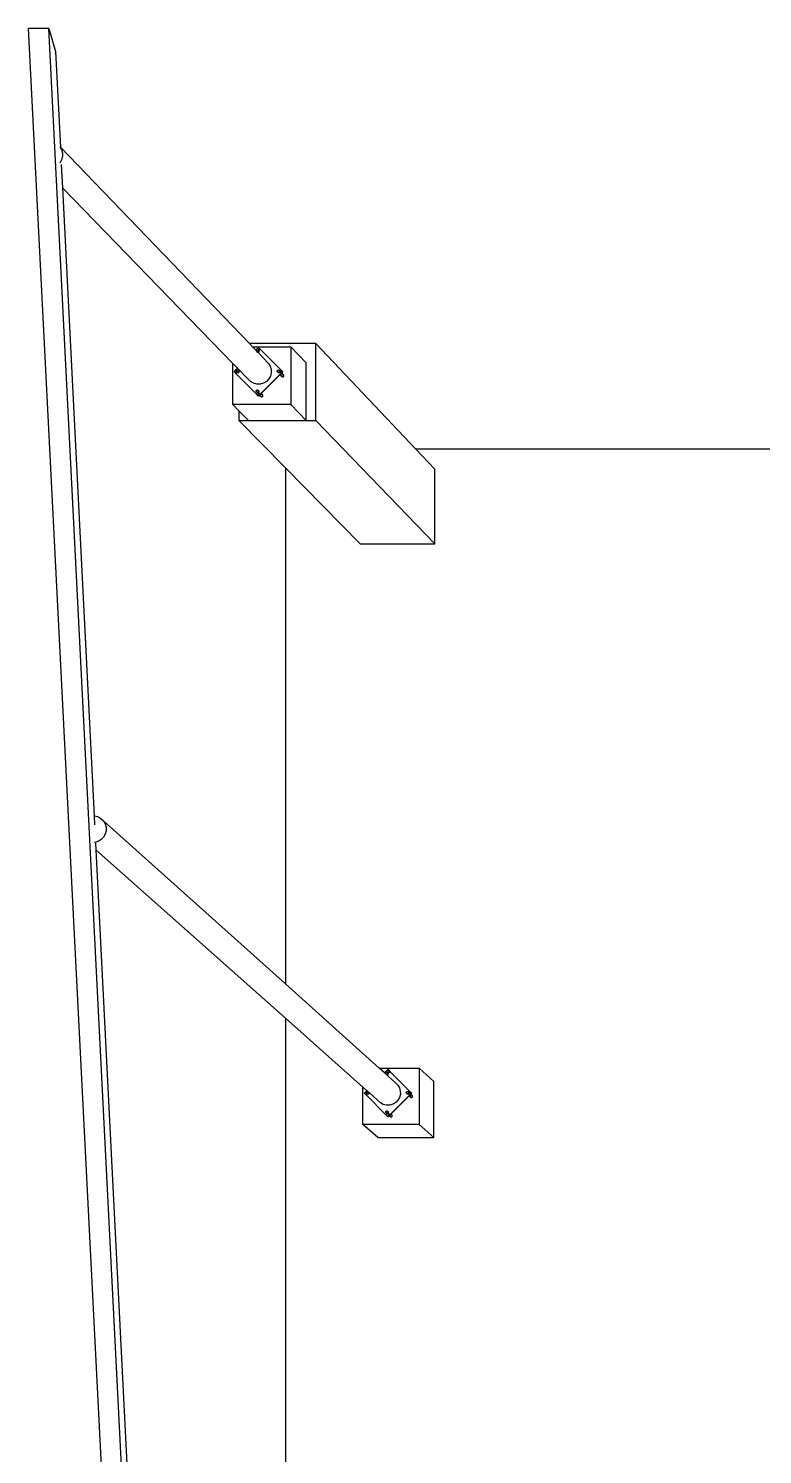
# Model space of a CAD drawing. Extents: x -1616 to 1629, y -1713 to 1708.
# Drawn here: x -1616 to -1355, y 1201 to 1708 of the extents above; entities that cross this region are included whole.
import ezdxf

# ---------------------------------------------------------------- set-up
doc = ezdxf.new("R2010")
doc.units = 0
doc.header["$MEASUREMENT"] = 0
doc.layers.get('0').update_dxf_attribs({"linetype": 'CONTINUOUS'})

msp = doc.modelspace()

# ---------------------------------------------------------------- linework, layer by layer
for p, q in [((-1563.28, 666.84), (-1616.27, 1707.98)), ((-1609.05, 1707.98), (-1616.27, 1707.98)), ((-1556.3, 666.84), (-1609.05, 1707.98)), ((-1609.05, 1707.98), (-1606.65, 1699.78)), ((-1606.65, 1699.78), (-1604.93, 1665.75)), ((-1605.09, 1665.87), (-1604.52, 1664.91)), ((-1604.93, 1665.75), (-1604.93, 1665.7)), ((-1537.65, 1595.92), (-1604.93, 1665.75)), ((-1604.52, 1664.91), (-1604.18, 1663.71)), ((-1604.18, 1663.71), (-1604.17, 1662.45)), ((-1604.48, 1661.24), (-1605.09, 1660.14)), ((-1604.62, 1659.66), (-1604.2, 1651.29)), ((-1604.17, 1662.45), (-1604.48, 1661.24)), ((-1543.58, 1588.89), (-1604.2, 1651.29)), ((-1604.2, 1651.29), (-1592.9, 1428)), ((-1514.09, 1595.92), (-1537.65, 1595.92)), ((-1536.59, 1594.82), (-1537.65, 1595.92)), ((-1536.59, 1594.82), (-1522.99, 1594.82)), ((-1535.45, 1593.64), (-1536.59, 1594.82)), ((-1535.45, 1593.64), (-1535.26, 1593.83)), ((-1535.2, 1593.38), (-1535.45, 1593.64)), ((-1535.26, 1593.83), (-1534.5, 1594.6)), ((-1535.26, 1593.83), (-1535.03, 1593.66)), ((-1535.2, 1593.38), (-1535.13, 1593.47)), ((-1535.2, 1593.38), (-1535.2, 1593.38)), ((-1534.65, 1592.81), (-1535.2, 1593.38)), ((-1535.13, 1593.47), (-1535.05, 1593.53)), ((-1535.05, 1593.53), (-1534.95, 1593.57)), ((-1535.03, 1593.66), (-1534.85, 1593.59)), ((-1534.95, 1593.57), (-1534.85, 1593.59)), ((-1534.85, 1593.59), (-1534.84, 1593.59)), ((-1534.84, 1593.59), (-1534.73, 1593.57)), ((-1534.73, 1593.57), (-1534.65, 1593.54)), ((-1534.65, 1593.54), (-1534.5, 1593.52)), ((-1534.65, 1593.54), (-1534.63, 1593.53)), ((-1534.63, 1592.81), (-1534.65, 1592.81)), ((-1534.57, 1592.73), (-1534.65, 1592.81)), ((-1534.63, 1593.53), (-1534.55, 1593.47)), ((-1534.55, 1592.88), (-1534.63, 1592.81)), ((-1534.56, 1592.73), (-1534.57, 1592.73)), ((-1530.9, 1588.91), (-1534.57, 1592.73)), ((-1534.47, 1592.8), (-1534.56, 1592.73)), ((-1534.56, 1592.72), (-1534.55, 1592.72)), ((-1534.47, 1593.41), (-1534.55, 1593.47)), ((-1534.47, 1593.39), (-1534.55, 1593.47)), ((-1534.55, 1593.47), (-1534.51, 1593.42)), ((-1534.48, 1592.97), (-1534.55, 1592.88)), ((-1534.55, 1592.88), (-1534.47, 1592.8)), ((-1534.55, 1592.88), (-1534.55, 1592.88)), ((-1534.55, 1592.72), (-1534.46, 1592.79)), ((-1534.51, 1593.42), (-1534.47, 1593.39)), ((-1534.51, 1593.42), (-1534.48, 1593.38)), ((-1534.5, 1594.6), (-1533.73, 1593.83)), ((-1534.5, 1594.6), (-1534.5, 1593.52)), ((-1534.5, 1593.52), (-1534.22, 1593.55)), ((-1534.48, 1593.38), (-1534.44, 1593.28)), ((-1534.44, 1593.07), (-1534.48, 1592.97)), ((-1534.4, 1593.32), (-1534.47, 1593.41)), ((-1534.47, 1593.39), (-1534.41, 1593.3)), ((-1534.47, 1592.8), (-1534.4, 1592.89)), ((-1534.39, 1593.31), (-1534.46, 1593.4)), ((-1534.46, 1592.79), (-1534.39, 1592.88)), ((-1534.44, 1593.28), (-1534.43, 1593.17)), ((-1534.43, 1593.17), (-1534.44, 1593.07)), ((-1534.41, 1593.3), (-1534.36, 1593.2)), ((-1534.36, 1593.21), (-1534.4, 1593.32)), ((-1534.4, 1592.89), (-1534.37, 1592.98)), ((-1534.35, 1593.2), (-1534.39, 1593.31)), ((-1534.39, 1592.88), (-1534.35, 1592.98)), ((-1534.37, 1592.98), (-1534.36, 1592.99)), ((-1534.35, 1593.1), (-1534.36, 1593.21)), ((-1534.36, 1593.2), (-1534.35, 1593.09)), ((-1534.36, 1592.99), (-1534.35, 1593.1)), ((-1534.35, 1593.09), (-1534.36, 1592.99)), ((-1534.36, 1592.99), (-1534.36, 1592.99)), ((-1534.34, 1593.09), (-1534.35, 1593.2)), ((-1534.35, 1592.98), (-1534.34, 1593.09)), ((-1534.35, 1592.98), (-1534.35, 1592.98)), ((-1534.22, 1593.55), (-1533.96, 1593.66)), ((-1533.96, 1593.66), (-1533.73, 1593.83)), ((-1533.73, 1593.83), (-1526.6, 1586.7)), ((-1522.99, 1594.82), (-1522.99, 1574.23)), ((-1517.51, 1589.08), (-1522.99, 1594.82)), ((-1514.09, 1568.56), (-1514.09, 1595.92)), ((-1478.49, 1558.4), (-1514.09, 1595.92)), ((-1543.58, 1574.23), (-1543.58, 1588.89)), ((-1541.91, 1587.18), (-1543.58, 1588.89)), ((-1530.9, 1588.91), (-1530.29, 1587.88)), ((-1530.29, 1587.88), (-1529.96, 1586.73)), ((-1517.51, 1568.56), (-1517.51, 1589.08)), ((-1543.15, 1585.94), (-1542.39, 1586.7)), ((-1543.11, 1585.9), (-1543.15, 1585.94)), ((-1543.15, 1585.94), (-1542.14, 1585.94)), ((-1542.39, 1585.18), (-1543.11, 1585.9)), ((-1542.39, 1586.7), (-1541.91, 1587.18)), ((-1542.22, 1586.48), (-1542.39, 1586.7)), ((-1542.39, 1585.18), (-1542.22, 1585.4)), ((-1542.35, 1585.14), (-1542.39, 1585.18)), ((-1535.26, 1578.05), (-1542.35, 1585.14)), ((-1542.15, 1586.33), (-1542.22, 1586.48)), ((-1542.22, 1585.4), (-1542.11, 1585.66)), ((-1542.2, 1586.15), (-1542.19, 1586.26)), ((-1542.19, 1586.04), (-1542.2, 1586.15)), ((-1542.19, 1586.26), (-1542.15, 1586.33)), ((-1542.14, 1585.94), (-1542.19, 1586.04)), ((-1542.15, 1586.33), (-1542.14, 1586.36)), ((-1542.14, 1586.36), (-1542.08, 1586.44)), ((-1542.08, 1585.86), (-1542.14, 1585.94)), ((-1542.11, 1585.66), (-1542.08, 1585.86)), ((-1542.08, 1586.44), (-1541.99, 1586.51)), ((-1542.08, 1585.86), (-1542.08, 1585.86)), ((-1542.06, 1585.84), (-1542.08, 1585.86)), ((-1542.03, 1585.81), (-1542.08, 1585.86)), ((-1542.08, 1585.86), (-1542.08, 1585.85)), ((-1542.08, 1585.85), (-1542.02, 1585.78)), ((-1542.06, 1585.84), (-1542.03, 1585.81)), ((-1542.04, 1585.83), (-1542.06, 1585.84)), ((-1542.01, 1585.79), (-1542.04, 1585.83)), ((-1542, 1585.8), (-1542.04, 1585.83)), ((-1542.03, 1585.81), (-1542, 1585.76)), ((-1542, 1585.78), (-1542.03, 1585.81)), ((-1542.02, 1585.78), (-1542.02, 1585.77)), ((-1542.02, 1585.77), (-1542.01, 1585.77)), ((-1542.01, 1585.79), (-1542, 1585.8)), ((-1542, 1585.78), (-1542.01, 1585.79)), ((-1542.01, 1585.77), (-1541.92, 1585.7)), ((-1541.99, 1585.79), (-1542, 1585.8)), ((-1541.92, 1585.71), (-1542, 1585.78)), ((-1542, 1585.76), (-1541.91, 1585.69)), ((-1541.99, 1586.51), (-1541.89, 1586.55)), ((-1541.89, 1585.75), (-1541.99, 1585.79)), ((-1541.82, 1585.67), (-1541.92, 1585.71)), ((-1541.92, 1585.7), (-1541.82, 1585.66)), ((-1538.09, 1583.24), (-1541.91, 1587.18)), ((-1541.81, 1585.65), (-1541.91, 1585.69)), ((-1541.89, 1586.55), (-1541.79, 1586.56)), ((-1541.79, 1585.73), (-1541.89, 1585.75)), ((-1541.71, 1585.66), (-1541.82, 1585.67)), ((-1541.82, 1585.66), (-1541.81, 1585.65)), ((-1541.81, 1585.65), (-1541.69, 1585.64)), ((-1541.81, 1585.65), (-1541.71, 1585.64)), ((-1541.79, 1586.56), (-1541.68, 1586.55)), ((-1541.68, 1585.75), (-1541.79, 1585.73)), ((-1541.71, 1585.66), (-1541.71, 1585.75)), ((-1541.6, 1585.67), (-1541.71, 1585.66)), ((-1541.71, 1585.65), (-1541.71, 1585.66)), ((-1541.71, 1585.64), (-1541.6, 1585.66)), ((-1541.71, 1585.64), (-1541.71, 1585.65)), ((-1541.69, 1585.64), (-1541.58, 1585.65)), ((-1541.68, 1586.55), (-1541.58, 1586.51)), ((-1541.58, 1585.79), (-1541.68, 1585.75)), ((-1541.5, 1585.71), (-1541.6, 1585.67)), ((-1541.6, 1585.66), (-1541.49, 1585.7)), ((-1541.49, 1586.44), (-1541.58, 1586.51)), ((-1541.49, 1585.86), (-1541.58, 1585.79)), ((-1541.58, 1585.65), (-1541.48, 1585.69)), ((-1541.5, 1585.71), (-1541.42, 1585.78)), ((-1541.42, 1586.36), (-1541.49, 1586.44)), ((-1541.48, 1586.44), (-1541.49, 1586.44)), ((-1541.49, 1586.44), (-1541.46, 1586.39)), ((-1541.43, 1585.94), (-1541.49, 1585.86)), ((-1541.49, 1585.7), (-1541.41, 1585.77)), ((-1541.39, 1586.37), (-1541.48, 1586.44)), ((-1541.48, 1585.69), (-1541.39, 1585.76)), ((-1541.46, 1586.39), (-1541.42, 1586.36)), ((-1541.46, 1586.39), (-1541.43, 1586.36)), ((-1541.43, 1586.36), (-1541.39, 1586.26)), ((-1541.39, 1586.04), (-1541.43, 1585.94)), ((-1541.42, 1586.36), (-1541.35, 1586.28)), ((-1541.35, 1585.87), (-1541.42, 1585.78)), ((-1541.34, 1586.28), (-1541.41, 1586.37)), ((-1541.41, 1585.77), (-1541.34, 1585.85)), ((-1541.39, 1586.26), (-1541.37, 1586.15)), ((-1541.37, 1586.15), (-1541.39, 1586.04)), ((-1541.35, 1586.28), (-1541.31, 1586.18)), ((-1541.35, 1585.87), (-1541.31, 1585.96)), ((-1541.29, 1586.18), (-1541.34, 1586.28)), ((-1541.34, 1585.85), (-1541.3, 1585.96)), ((-1541.31, 1586.18), (-1541.29, 1586.07)), ((-1541.29, 1586.07), (-1541.31, 1585.96)), ((-1541.31, 1585.96), (-1541.31, 1585.96)), ((-1541.3, 1585.96), (-1541.29, 1585.96)), ((-1541.28, 1586.07), (-1541.29, 1586.18)), ((-1541.29, 1585.96), (-1541.28, 1586.07)), ((-1537.24, 1582.41), (-1538.09, 1583.24)), ((-1536.2, 1581.83), (-1537.24, 1582.41)), ((-1526.6, 1585.18), (-1533.73, 1578.05)), ((-1526.79, 1584.91), (-1533.46, 1578.24)), ((-1531.66, 1582.48), (-1532.69, 1581.87)), ((-1530.83, 1583.34), (-1531.66, 1582.48)), ((-1530.24, 1584.38), (-1530.83, 1583.34)), ((-1529.95, 1585.54), (-1530.24, 1584.38)), ((-1529.96, 1586.73), (-1529.95, 1585.54)), ((-1527.79, 1586.13), (-1527.78, 1586.24)), ((-1527.78, 1586.03), (-1527.79, 1586.13)), ((-1527.78, 1586.24), (-1527.74, 1586.34)), ((-1527.74, 1585.93), (-1527.78, 1586.03)), ((-1527.74, 1586.34), (-1527.67, 1586.43)), ((-1527.67, 1585.84), (-1527.74, 1585.93)), ((-1527.67, 1586.43), (-1527.58, 1586.49)), ((-1527.67, 1585.85), (-1527.67, 1585.84)), ((-1527.6, 1585.77), (-1527.67, 1585.84)), ((-1527.63, 1585.81), (-1527.67, 1585.84)), ((-1527.67, 1585.84), (-1527.61, 1585.76)), ((-1527.6, 1585.77), (-1527.63, 1585.81)), ((-1527.59, 1585.78), (-1527.63, 1585.81)), ((-1527.6, 1585.77), (-1527.61, 1585.76)), ((-1527.61, 1585.76), (-1527.61, 1585.76)), ((-1527.61, 1585.76), (-1527.52, 1585.69)), ((-1527.61, 1585.76), (-1527.61, 1585.76)), ((-1527.61, 1585.76), (-1527.61, 1585.76)), ((-1527.61, 1585.76), (-1527.6, 1585.75)), ((-1527.59, 1585.78), (-1527.6, 1585.77)), ((-1527.59, 1585.76), (-1527.6, 1585.77)), ((-1527.59, 1585.76), (-1527.6, 1585.77)), ((-1527.6, 1585.77), (-1527.6, 1585.77)), ((-1527.6, 1585.75), (-1527.51, 1585.68)), ((-1527.58, 1585.78), (-1527.59, 1585.78)), ((-1527.51, 1585.7), (-1527.59, 1585.76)), ((-1527.58, 1586.49), (-1527.48, 1586.53)), ((-1527.48, 1585.73), (-1527.58, 1585.78)), ((-1527.52, 1585.69), (-1527.42, 1585.65)), ((-1527.41, 1585.66), (-1527.51, 1585.7)), ((-1527.51, 1585.68), (-1527.41, 1585.64)), ((-1527.48, 1586.53), (-1527.38, 1586.55)), ((-1527.38, 1585.72), (-1527.48, 1585.73)), ((-1527.42, 1585.65), (-1527.31, 1585.64)), ((-1527.3, 1585.64), (-1527.41, 1585.66)), ((-1527.41, 1585.64), (-1527.3, 1585.63)), ((-1527.38, 1586.55), (-1527.27, 1586.53)), ((-1527.27, 1585.73), (-1527.38, 1585.72)), ((-1527.31, 1585.64), (-1527.3, 1585.64)), ((-1527.3, 1585.64), (-1527.3, 1585.73)), ((-1527.19, 1585.66), (-1527.3, 1585.64)), ((-1527.3, 1585.64), (-1527.2, 1585.65)), ((-1527.3, 1585.64), (-1527.3, 1585.64)), ((-1527.3, 1585.63), (-1527.19, 1585.64)), ((-1527.3, 1585.63), (-1527.3, 1585.64)), ((-1527.27, 1586.53), (-1527.17, 1586.49)), ((-1527.17, 1585.78), (-1527.27, 1585.73)), ((-1527.2, 1585.65), (-1527.19, 1585.66)), ((-1527.1, 1585.69), (-1527.19, 1585.66)), ((-1527.19, 1585.64), (-1527.09, 1585.68)), ((-1527.17, 1586.49), (-1527.08, 1586.43)), ((-1527.08, 1585.84), (-1527.17, 1585.78)), ((-1527.1, 1585.69), (-1527.01, 1585.76)), ((-1527.09, 1585.68), (-1527, 1585.75)), ((-1527.01, 1586.37), (-1527.08, 1586.43)), ((-1527.01, 1586.35), (-1527.08, 1586.43)), ((-1527.08, 1586.43), (-1527.05, 1586.38)), ((-1527.02, 1585.93), (-1527.08, 1585.84)), ((-1527.05, 1586.38), (-1527.01, 1586.35)), ((-1527.05, 1586.38), (-1527.02, 1586.34)), ((-1527.02, 1586.34), (-1526.98, 1586.24)), ((-1526.98, 1586.03), (-1527.02, 1585.93)), ((-1526.94, 1586.28), (-1527.01, 1586.37)), ((-1527.01, 1586.35), (-1526.94, 1586.26)), ((-1526.94, 1585.85), (-1527.01, 1585.76)), ((-1526.93, 1586.27), (-1527, 1586.36)), ((-1527, 1585.75), (-1526.93, 1585.84)), ((-1526.98, 1586.24), (-1526.96, 1586.13)), ((-1526.96, 1586.13), (-1526.98, 1586.03)), ((-1526.9, 1586.18), (-1526.94, 1586.28)), ((-1526.94, 1586.26), (-1526.9, 1586.16)), ((-1526.92, 1585.91), (-1526.94, 1585.85)), ((-1526.89, 1586.17), (-1526.93, 1586.27)), ((-1526.93, 1585.84), (-1526.89, 1585.94)), ((-1526.92, 1585.96), (-1526.92, 1585.94)), ((-1526.92, 1585.94), (-1526.92, 1585.91)), ((-1526.9, 1585.94), (-1526.92, 1585.91)), ((-1526.92, 1585.91), (-1526.88, 1585.66)), ((-1526.9, 1585.94), (-1526.91, 1585.94)), ((-1526.89, 1586.14), (-1526.9, 1586.18)), ((-1526.9, 1586.16), (-1526.9, 1586.12)), ((-1526.89, 1586.14), (-1526.9, 1586.12)), ((-1526.9, 1586.12), (-1526.9, 1586.07)), ((-1526.9, 1586.12), (-1526.89, 1586.05)), ((-1526.9, 1585.95), (-1526.88, 1586.07)), ((-1526.89, 1586.05), (-1526.9, 1585.95)), ((-1526.9, 1585.95), (-1526.9, 1585.95)), ((-1526.9, 1585.95), (-1526.9, 1585.94)), ((-1526.89, 1585.94), (-1526.9, 1585.94)), ((-1526.88, 1586.22), (-1526.89, 1586.14)), ((-1526.87, 1586.05), (-1526.89, 1586.17)), ((-1526.88, 1586.07), (-1526.89, 1586.14)), ((-1526.89, 1585.94), (-1526.87, 1586.05)), ((-1525.84, 1585.94), (-1526.89, 1585.94)), ((-1526.89, 1585.94), (-1526.89, 1585.94)), ((-1526.77, 1586.48), (-1526.88, 1586.22)), ((-1526.88, 1585.66), (-1526.77, 1585.4)), ((-1526.57, 1585.14), (-1526.79, 1584.91)), ((-1526.13, 1584.22), (-1526.79, 1584.91)), ((-1526.6, 1586.7), (-1526.77, 1586.48)), ((-1526.77, 1585.4), (-1526.6, 1585.18)), ((-1526.6, 1586.7), (-1525.84, 1585.94)), ((-1525.84, 1585.94), (-1526.6, 1585.18)), ((-1526.57, 1585.14), (-1526.6, 1585.18)), ((-1526.19, 1585.52), (-1526.57, 1585.14)), ((-1526.24, 1584.63), (-1526.25, 1584.52)), ((-1526.25, 1584.52), (-1526.24, 1584.41)), ((-1526.23, 1584.65), (-1526.24, 1584.63)), ((-1526.24, 1584.41), (-1526.2, 1584.31)), ((-1526.2, 1584.31), (-1526.13, 1584.22)), ((-1525.8, 1585.9), (-1526.19, 1585.52)), ((-1525.52, 1584.83), (-1526.19, 1585.52)), ((-1526.13, 1584.83), (-1526.19, 1584.75)), ((-1526.04, 1584.89), (-1526.13, 1584.83)), ((-1526.13, 1584.22), (-1526.04, 1584.15)), ((-1525.94, 1584.94), (-1526.04, 1584.89)), ((-1526.04, 1584.15), (-1525.94, 1584.11)), ((-1525.92, 1584.94), (-1525.94, 1584.94)), ((-1525.94, 1584.11), (-1525.83, 1584.1)), ((-1525.8, 1585.9), (-1525.84, 1585.94)), ((-1525.83, 1584.1), (-1525.72, 1584.11)), ((-1525.72, 1584.11), (-1525.61, 1584.15)), ((-1525.61, 1584.15), (-1525.52, 1584.22)), ((-1525.52, 1584.83), (-1525.59, 1584.88)), ((-1525.46, 1584.74), (-1525.52, 1584.83)), ((-1525.52, 1584.22), (-1525.46, 1584.31)), ((-1525.41, 1584.63), (-1525.46, 1584.74)), ((-1525.46, 1584.31), (-1525.41, 1584.41)), ((-1525.4, 1584.52), (-1525.41, 1584.63)), ((-1525.41, 1584.41), (-1525.4, 1584.52)), ((-1535.04, 1581.53), (-1536.2, 1581.83)), ((-1535.26, 1579.06), (-1535.25, 1579.17)), ((-1535.25, 1578.95), (-1535.26, 1579.06)), ((-1535.03, 1578.22), (-1535.26, 1578.05)), ((-1535.22, 1578.01), (-1535.26, 1578.05)), ((-1535.25, 1579.17), (-1535.21, 1579.27)), ((-1535.21, 1578.85), (-1535.25, 1578.95)), ((-1534.5, 1577.29), (-1535.22, 1578.01)), ((-1535.21, 1579.27), (-1535.14, 1579.35)), ((-1535.15, 1578.77), (-1535.21, 1578.85)), ((-1535.15, 1578.77), (-1535.14, 1578.77)), ((-1535.14, 1578.77), (-1535.15, 1578.77)), ((-1535.14, 1579.35), (-1535.06, 1579.42)), ((-1535.14, 1578.77), (-1535.08, 1578.68)), ((-1535.07, 1578.69), (-1535.14, 1578.77)), ((-1535.1, 1578.74), (-1535.14, 1578.77)), ((-1535.07, 1578.69), (-1535.1, 1578.74)), ((-1535.06, 1578.7), (-1535.1, 1578.74)), ((-1535.08, 1578.68), (-1534.99, 1578.61)), ((-1534.98, 1578.62), (-1535.07, 1578.69)), ((-1535.06, 1579.42), (-1534.96, 1579.46)), ((-1534.96, 1578.66), (-1535.06, 1578.7)), ((-1533.84, 1581.54), (-1535.04, 1581.53)), ((-1534.77, 1578.33), (-1535.03, 1578.22)), ((-1534.99, 1578.61), (-1534.88, 1578.57)), ((-1534.88, 1578.58), (-1534.98, 1578.62)), ((-1534.96, 1579.46), (-1534.85, 1579.47)), ((-1534.85, 1578.65), (-1534.96, 1578.66)), ((-1534.77, 1578.57), (-1534.88, 1578.58)), ((-1534.88, 1578.57), (-1534.77, 1578.55)), ((-1534.85, 1579.47), (-1534.74, 1579.46)), ((-1534.74, 1578.66), (-1534.85, 1578.65)), ((-1534.67, 1578.58), (-1534.77, 1578.57)), ((-1534.77, 1578.55), (-1534.66, 1578.57)), ((-1534.77, 1578.55), (-1534.77, 1578.57)), ((-1534.5, 1578.37), (-1534.77, 1578.33)), ((-1534.74, 1579.46), (-1534.64, 1579.42)), ((-1534.64, 1578.7), (-1534.74, 1578.66)), ((-1534.57, 1578.62), (-1534.67, 1578.58)), ((-1534.66, 1578.57), (-1534.56, 1578.61)), ((-1534.64, 1579.42), (-1534.56, 1579.35)), ((-1534.56, 1578.77), (-1534.64, 1578.7)), ((-1534.48, 1578.69), (-1534.57, 1578.62)), ((-1534.48, 1579.27), (-1534.56, 1579.35)), ((-1534.56, 1579.35), (-1534.52, 1579.3)), ((-1534.49, 1578.85), (-1534.56, 1578.77)), ((-1534.56, 1578.61), (-1534.47, 1578.68)), ((-1534.52, 1579.3), (-1534.48, 1579.27)), ((-1534.52, 1579.3), (-1534.49, 1579.27)), ((-1534.22, 1578.33), (-1534.5, 1578.37)), ((-1533.73, 1578.05), (-1534.5, 1577.29)), ((-1534.46, 1577.25), (-1534.5, 1577.29)), ((-1534.49, 1579.27), (-1534.45, 1579.17)), ((-1534.45, 1578.95), (-1534.49, 1578.85)), ((-1534.48, 1579.27), (-1534.42, 1579.19)), ((-1534.42, 1578.77), (-1534.48, 1578.69)), ((-1534.4, 1579.19), (-1534.47, 1579.28)), ((-1534.47, 1578.68), (-1534.4, 1578.77)), ((-1534.47, 1578.68), (-1534.47, 1577.29)), ((-1534.07, 1577.64), (-1534.46, 1577.25)), ((-1534.45, 1579.17), (-1534.44, 1579.06)), ((-1534.44, 1579.06), (-1534.45, 1578.95)), ((-1534.42, 1579.19), (-1534.37, 1579.09)), ((-1534.37, 1578.87), (-1534.42, 1578.77)), ((-1534.36, 1579.09), (-1534.4, 1579.19)), ((-1534.4, 1578.77), (-1534.36, 1578.87)), ((-1534.37, 1579.09), (-1534.36, 1578.98)), ((-1534.36, 1578.98), (-1534.37, 1578.87)), ((-1534.35, 1578.98), (-1534.36, 1579.09)), ((-1534.36, 1578.87), (-1534.35, 1578.98)), ((-1533.96, 1578.22), (-1534.22, 1578.33)), ((-1533.69, 1578.01), (-1534.07, 1577.64)), ((-1533.58, 1577.14), (-1534.07, 1577.64)), ((-1533.73, 1578.05), (-1533.96, 1578.22)), ((-1532.69, 1581.87), (-1533.84, 1581.54)), ((-1533.69, 1578.01), (-1533.73, 1578.05)), ((-1533.7, 1577.56), (-1533.71, 1577.45)), ((-1533.71, 1577.45), (-1533.7, 1577.33)), ((-1533.65, 1577.66), (-1533.7, 1577.56)), ((-1533.7, 1577.33), (-1533.65, 1577.23)), ((-1533.46, 1578.24), (-1533.69, 1578.01)), ((-1533.58, 1577.75), (-1533.65, 1577.66)), ((-1533.65, 1577.23), (-1533.58, 1577.14)), ((-1533.5, 1577.82), (-1533.58, 1577.75)), ((-1533.58, 1577.14), (-1533.5, 1577.07)), ((-1533.48, 1577.82), (-1533.5, 1577.82)), ((-1532.98, 1577.75), (-1533.46, 1578.24)), ((-1533.17, 1577.86), (-1533.27, 1577.87)), ((-1533.07, 1577.82), (-1533.17, 1577.86)), ((-1532.98, 1577.75), (-1533.07, 1577.82)), ((-1533.07, 1577.07), (-1532.98, 1577.14)), ((-1532.91, 1577.66), (-1532.98, 1577.75)), ((-1532.98, 1577.14), (-1532.91, 1577.23)), ((-1532.87, 1577.56), (-1532.91, 1577.66)), ((-1532.91, 1577.23), (-1532.87, 1577.33)), ((-1532.85, 1577.45), (-1532.87, 1577.56)), ((-1532.87, 1577.33), (-1532.85, 1577.45)), ((-1522.99, 1574.23), (-1543.58, 1574.23)), ((-1541.44, 1572.05), (-1543.58, 1574.23)), ((-1541.44, 1572.05), (-1541.44, 1568.56)), ((-1538.02, 1568.56), (-1541.44, 1572.05)), ((-1533.5, 1577.07), (-1533.39, 1577.03)), ((-1533.39, 1577.03), (-1533.28, 1577.02)), ((-1533.28, 1577.02), (-1533.17, 1577.03)), ((-1533.17, 1577.03), (-1533.07, 1577.07)), ((-1517.51, 1568.56), (-1522.99, 1574.23)), ((-1541.44, 1568.56), (-1538.02, 1568.56)), ((-1524.9, 1551.73), (-1541.44, 1568.56)), ((-1538.02, 1568.56), (-1517.51, 1568.56)), ((-1517.51, 1568.56), (-1514.09, 1568.56)), ((-1471.72, 1524.68), (-1514.09, 1568.56)), ((-1329.54, 1558.4), (-1478.49, 1558.4)), ((-1471.72, 1551.27), (-1478.49, 1558.4)), ((-1524.9, 1551.73), (-1524.9, 1368.2)), ((-1498.31, 1524.68), (-1524.9, 1551.73)), ((-1471.72, 1524.68), (-1471.72, 1551.27)), ((-1498.31, 1524.68), (-1471.72, 1524.68)), ((-1592.9, 1428), (-1592.82, 1428)), ((-1592.9, 1428), (-1592.74, 1424.81)), ((-1592.82, 1428), (-1591.62, 1427.7)), ((-1591.62, 1427.7), (-1590.53, 1427.09)), ((-1590.53, 1427.09), (-1589.64, 1426.22)), ((-1524.9, 1368.2), (-1590.53, 1427.09)), ((-1589.64, 1426.22), (-1589.01, 1425.15)), ((-1589.01, 1425.15), (-1588.67, 1423.95)), ((-1589.57, 1420.42), (-1590.44, 1419.53)), ((-1588.96, 1421.5), (-1589.57, 1420.42)), ((-1588.65, 1422.71), (-1588.96, 1421.5)), ((-1588.67, 1423.95), (-1588.65, 1422.71)), ((-1592.71, 1418.55), (-1592.74, 1418.55)), ((-1591.51, 1418.89), (-1592.71, 1418.55)), ((-1592.41, 1418.26), (-1592.29, 1415.95)), ((-1524.9, 1356.02), (-1592.29, 1415.95)), ((-1592.29, 1415.95), (-1580.89, 1190.46)), ((-1590.44, 1419.53), (-1591.51, 1418.89)), ((-1491.5, 1338.24), (-1524.9, 1368.2)), ((-1524.9, 1356.02), (-1524.9, 1161.64)), ((-1497.28, 1331.45), (-1524.9, 1356.02)), ((-1491.5, 1338.24), (-1477.26, 1338.24)), ((-1489.63, 1336.55), (-1491.5, 1338.24)), ((-1489.63, 1336.55), (-1489.15, 1337.04)), ((-1485.74, 1333.06), (-1489.63, 1336.55)), ((-1489.15, 1337.04), (-1488.41, 1337.78)), ((-1489.15, 1337.04), (-1488.93, 1336.87)), ((-1489.14, 1336.38), (-1489.13, 1336.49)), ((-1489.13, 1336.28), (-1489.14, 1336.38)), ((-1489.13, 1336.49), (-1489.09, 1336.58)), ((-1489.09, 1336.18), (-1489.13, 1336.28)), ((-1489.09, 1336.58), (-1489.02, 1336.67)), ((-1489.02, 1336.1), (-1489.09, 1336.18)), ((-1489.02, 1336.67), (-1488.94, 1336.73)), ((-1489.02, 1336.09), (-1489.02, 1336.1)), ((-1489.02, 1336.09), (-1489.02, 1336.09)), ((-1489.02, 1336.09), (-1488.97, 1336.03)), ((-1488.96, 1336.04), (-1489.02, 1336.09)), ((-1488.97, 1336.06), (-1489.02, 1336.09)), ((-1489.01, 1336.09), (-1488.97, 1336.03)), ((-1488.96, 1336.04), (-1488.97, 1336.06)), ((-1488.96, 1336.05), (-1488.97, 1336.06)), ((-1488.97, 1336.03), (-1488.96, 1336.04)), ((-1488.97, 1336.03), (-1488.97, 1336.03)), ((-1488.97, 1336.03), (-1488.96, 1336.02)), ((-1488.96, 1336.04), (-1488.96, 1336.05)), ((-1488.94, 1336.03), (-1488.96, 1336.05)), ((-1488.95, 1336.03), (-1488.96, 1336.04)), ((-1488.96, 1336.04), (-1488.96, 1336.04)), ((-1488.95, 1336.03), (-1488.96, 1336.04)), ((-1488.96, 1336.02), (-1488.87, 1335.96)), ((-1488.87, 1335.97), (-1488.95, 1336.03)), ((-1488.94, 1336.73), (-1488.84, 1336.77)), ((-1488.84, 1335.99), (-1488.94, 1336.03)), ((-1488.93, 1336.87), (-1488.72, 1336.78)), ((-1488.77, 1335.93), (-1488.87, 1335.97)), ((-1488.87, 1335.96), (-1488.77, 1335.91)), ((-1488.84, 1336.77), (-1488.74, 1336.78)), ((-1488.74, 1335.98), (-1488.84, 1335.99)), ((-1488.67, 1335.91), (-1488.77, 1335.93)), ((-1488.77, 1335.91), (-1488.67, 1335.9)), ((-1488.74, 1336.78), (-1488.72, 1336.78)), ((-1488.63, 1335.99), (-1488.74, 1335.98)), ((-1488.72, 1336.78), (-1488.63, 1336.77)), ((-1488.67, 1335.91), (-1488.67, 1335.99)), ((-1488.56, 1335.93), (-1488.67, 1335.91)), ((-1488.67, 1335.9), (-1488.56, 1335.91)), ((-1488.67, 1335.91), (-1488.67, 1335.91)), ((-1488.67, 1335.9), (-1488.67, 1335.91)), ((-1488.63, 1336.77), (-1488.59, 1336.75)), ((-1488.54, 1336.03), (-1488.63, 1335.99)), ((-1488.59, 1336.75), (-1488.41, 1336.73)), ((-1488.59, 1336.75), (-1488.54, 1336.73)), ((-1488.47, 1335.97), (-1488.56, 1335.93)), ((-1488.56, 1335.91), (-1488.46, 1335.96)), ((-1488.54, 1336.73), (-1488.5, 1336.7)), ((-1488.45, 1336.1), (-1488.54, 1336.03)), ((-1488.47, 1336.69), (-1488.5, 1336.7)), ((-1488.5, 1336.7), (-1488.45, 1336.67)), ((-1488.38, 1336.62), (-1488.47, 1336.69)), ((-1488.38, 1336.03), (-1488.47, 1335.97)), ((-1488.46, 1335.96), (-1488.37, 1336.02)), ((-1488.38, 1336.6), (-1488.45, 1336.67)), ((-1488.45, 1336.67), (-1488.44, 1336.64)), ((-1488.39, 1336.18), (-1488.45, 1336.1)), ((-1488.45, 1336.1), (-1488.38, 1336.03)), ((-1488.45, 1336.1), (-1488.45, 1336.1)), ((-1488.44, 1336.64), (-1488.38, 1336.6)), ((-1488.44, 1336.64), (-1488.39, 1336.58)), ((-1488.37, 1337.75), (-1488.41, 1337.78)), ((-1488.41, 1337.78), (-1488.37, 1337.74)), ((-1488.41, 1337.78), (-1488.41, 1336.73)), ((-1488.41, 1336.73), (-1488.13, 1336.76)), ((-1488.39, 1336.58), (-1488.35, 1336.49)), ((-1488.35, 1336.28), (-1488.39, 1336.18)), ((-1488.32, 1336.53), (-1488.38, 1336.62)), ((-1488.38, 1336.6), (-1488.32, 1336.52)), ((-1488.38, 1336.03), (-1488.32, 1336.12)), ((-1488.37, 1337.74), (-1488.37, 1337.75)), ((-1488.37, 1337.75), (-1487.63, 1337)), ((-1488.37, 1337.74), (-1487.66, 1337.04)), ((-1488.31, 1336.52), (-1488.37, 1336.61)), ((-1488.37, 1336.02), (-1488.31, 1336.11)), ((-1488.35, 1336.49), (-1488.34, 1336.38)), ((-1488.34, 1336.38), (-1488.35, 1336.28)), ((-1488.27, 1336.43), (-1488.32, 1336.53)), ((-1488.32, 1336.52), (-1488.28, 1336.42)), ((-1488.32, 1336.12), (-1488.28, 1336.21)), ((-1488.26, 1336.42), (-1488.31, 1336.52)), ((-1488.31, 1336.11), (-1488.27, 1336.21)), ((-1488.28, 1336.42), (-1488.26, 1336.32)), ((-1488.26, 1336.32), (-1488.28, 1336.21)), ((-1488.28, 1336.21), (-1488.27, 1336.22)), ((-1488.28, 1336.21), (-1488.28, 1336.21)), ((-1488.26, 1336.33), (-1488.27, 1336.43)), ((-1488.27, 1336.22), (-1488.26, 1336.33)), ((-1488.27, 1336.21), (-1488.26, 1336.21)), ((-1488.25, 1336.32), (-1488.26, 1336.42)), ((-1488.26, 1336.21), (-1488.25, 1336.32)), ((-1488.13, 1336.76), (-1487.88, 1336.87)), ((-1487.88, 1336.87), (-1487.66, 1337.04)), ((-1487.63, 1337), (-1487.66, 1337.04)), ((-1487.66, 1337.04), (-1487.63, 1337)), ((-1487.63, 1337), (-1487.63, 1337)), ((-1487.63, 1337), (-1480.7, 1330.08)), ((-1487.63, 1337), (-1480.73, 1330.11)), ((-1477.26, 1338.24), (-1477.26, 1318.22)), ((-1472.1, 1333.56), (-1477.26, 1338.24)), ((-1497.28, 1318.22), (-1497.28, 1331.45)), ((-1495.93, 1330.25), (-1497.28, 1331.45)), ((-1496.82, 1329.37), (-1496.08, 1330.11)), ((-1496.08, 1328.62), (-1496.82, 1329.37)), ((-1496.82, 1329.37), (-1495.84, 1329.37)), ((-1496.08, 1330.11), (-1495.93, 1330.25)), ((-1495.91, 1329.89), (-1496.08, 1330.11)), ((-1496.08, 1328.62), (-1495.91, 1328.84)), ((-1495.58, 1329.94), (-1495.93, 1330.25)), ((-1495.85, 1329.74), (-1495.91, 1329.89)), ((-1495.91, 1328.84), (-1495.8, 1329.09)), ((-1495.89, 1329.55), (-1495.88, 1329.66)), ((-1495.88, 1329.45), (-1495.89, 1329.55)), ((-1495.88, 1329.66), (-1495.85, 1329.74)), ((-1495.84, 1329.35), (-1495.88, 1329.45)), ((-1495.85, 1329.74), (-1495.84, 1329.76)), ((-1495.84, 1329.76), (-1495.77, 1329.84)), ((-1495.78, 1329.28), (-1495.84, 1329.35)), ((-1495.8, 1329.09), (-1495.78, 1329.28)), ((-1495.77, 1329.27), (-1495.78, 1329.28)), ((-1495.77, 1329.84), (-1495.69, 1329.9)), ((-1495.73, 1329.24), (-1495.77, 1329.27)), ((-1495.72, 1329.22), (-1495.77, 1329.27)), ((-1495.76, 1329.26), (-1495.72, 1329.21)), ((-1495.73, 1329.24), (-1495.72, 1329.22)), ((-1495.72, 1329.23), (-1495.73, 1329.24)), ((-1495.71, 1329.22), (-1495.72, 1329.23)), ((-1495.71, 1329.22), (-1495.72, 1329.23)), ((-1495.72, 1329.22), (-1495.7, 1329.19)), ((-1495.7, 1329.21), (-1495.72, 1329.22)), ((-1495.72, 1329.21), (-1495.71, 1329.2)), ((-1495.71, 1329.22), (-1495.71, 1329.22)), ((-1495.7, 1329.21), (-1495.71, 1329.22)), ((-1495.69, 1329.21), (-1495.71, 1329.22)), ((-1495.71, 1329.2), (-1495.62, 1329.13)), ((-1495.71, 1329.2), (-1495.71, 1329.2)), ((-1495.62, 1329.14), (-1495.7, 1329.21)), ((-1495.7, 1329.19), (-1495.61, 1329.13)), ((-1495.69, 1329.9), (-1495.59, 1329.94)), ((-1495.59, 1329.17), (-1495.69, 1329.21)), ((-1495.52, 1329.1), (-1495.62, 1329.14)), ((-1495.62, 1329.13), (-1495.52, 1329.09)), ((-1495.51, 1329.08), (-1495.61, 1329.13)), ((-1495.59, 1329.94), (-1495.58, 1329.94)), ((-1495.49, 1329.15), (-1495.59, 1329.17)), ((-1495.09, 1329.51), (-1495.58, 1329.94)), ((-1495.42, 1329.09), (-1495.52, 1329.1)), ((-1495.52, 1329.09), (-1495.52, 1329.09)), ((-1495.52, 1329.09), (-1495.42, 1329.07)), ((-1495.51, 1329.08), (-1495.4, 1329.07)), ((-1495.38, 1329.17), (-1495.49, 1329.15)), ((-1495.42, 1329.09), (-1495.42, 1329.16)), ((-1495.31, 1329.1), (-1495.42, 1329.09)), ((-1495.42, 1329.08), (-1495.42, 1329.09)), ((-1495.42, 1329.07), (-1495.31, 1329.09)), ((-1495.42, 1329.07), (-1495.42, 1329.08)), ((-1495.4, 1329.07), (-1495.29, 1329.08)), ((-1495.29, 1329.21), (-1495.38, 1329.17)), ((-1495.22, 1329.14), (-1495.31, 1329.1)), ((-1495.31, 1329.09), (-1495.21, 1329.13)), ((-1495.2, 1329.27), (-1495.29, 1329.21)), ((-1495.29, 1329.08), (-1495.19, 1329.13)), ((-1495.22, 1329.14), (-1495.13, 1329.21)), ((-1495.21, 1329.13), (-1495.12, 1329.2)), ((-1495.14, 1329.35), (-1495.2, 1329.27)), ((-1495.19, 1329.13), (-1495.11, 1329.19)), ((-1495.1, 1329.45), (-1495.14, 1329.35)), ((-1495.07, 1329.29), (-1495.13, 1329.21)), ((-1495.12, 1329.2), (-1495.06, 1329.28)), ((-1495.09, 1329.51), (-1495.1, 1329.45)), ((-1495.02, 1329.44), (-1495.09, 1329.51)), ((-1495.07, 1329.29), (-1495.03, 1329.38)), ((-1495.06, 1329.28), (-1495.02, 1329.38)), ((-1495.02, 1329.44), (-1495.03, 1329.39)), ((-1495.03, 1329.38), (-1495.03, 1329.39)), ((-1491.07, 1325.93), (-1495.02, 1329.44)), ((-1495.02, 1329.38), (-1495.01, 1329.38)), ((-1495.01, 1329.38), (-1495.01, 1329.43)), ((-1485.74, 1333.06), (-1484.91, 1332.25)), ((-1484.91, 1332.25), (-1484.31, 1331.25)), ((-1484.31, 1331.25), (-1484, 1330.13)), ((-1483.99, 1328.97), (-1484.27, 1327.85)), ((-1484, 1330.13), (-1483.99, 1328.97)), ((-1481.89, 1329.54), (-1481.87, 1329.64)), ((-1481.87, 1329.44), (-1481.89, 1329.54)), ((-1481.87, 1329.64), (-1481.83, 1329.74)), ((-1481.83, 1329.34), (-1481.87, 1329.44)), ((-1481.83, 1329.74), (-1481.77, 1329.83)), ((-1481.77, 1329.26), (-1481.83, 1329.34)), ((-1481.77, 1329.83), (-1481.69, 1329.89)), ((-1481.71, 1329.2), (-1481.77, 1329.26)), ((-1481.71, 1329.21), (-1481.77, 1329.26)), ((-1481.76, 1329.25), (-1481.72, 1329.19)), ((-1481.71, 1329.2), (-1481.72, 1329.19)), ((-1481.72, 1329.19), (-1481.71, 1329.19)), ((-1481.72, 1329.19), (-1481.72, 1329.19)), ((-1481.72, 1329.19), (-1481.71, 1329.19)), ((-1481.71, 1329.2), (-1481.71, 1329.21)), ((-1481.7, 1329.21), (-1481.71, 1329.2)), ((-1481.7, 1329.21), (-1481.71, 1329.21)), ((-1481.7, 1329.19), (-1481.71, 1329.2)), ((-1481.7, 1329.19), (-1481.71, 1329.2)), ((-1481.71, 1329.2), (-1481.71, 1329.2)), ((-1481.71, 1329.19), (-1481.63, 1329.13)), ((-1481.71, 1329.19), (-1481.71, 1329.18)), ((-1481.71, 1329.18), (-1481.62, 1329.12)), ((-1481.69, 1329.19), (-1481.7, 1329.21)), ((-1481.61, 1329.13), (-1481.7, 1329.19)), ((-1481.69, 1329.89), (-1481.59, 1329.93)), ((-1481.59, 1329.15), (-1481.69, 1329.19)), ((-1481.63, 1329.13), (-1481.53, 1329.08)), ((-1481.62, 1329.12), (-1481.52, 1329.07)), ((-1481.52, 1329.09), (-1481.61, 1329.13)), ((-1481.59, 1329.93), (-1481.49, 1329.94)), ((-1481.49, 1329.14), (-1481.59, 1329.15)), ((-1481.53, 1329.08), (-1481.42, 1329.07)), ((-1481.41, 1329.07), (-1481.52, 1329.09)), ((-1481.52, 1329.07), (-1481.41, 1329.06)), ((-1481.49, 1329.94), (-1481.38, 1329.93)), ((-1481.38, 1329.15), (-1481.49, 1329.14)), ((-1481.42, 1329.07), (-1481.41, 1329.07)), ((-1481.41, 1329.07), (-1481.41, 1329.15)), ((-1481.31, 1329.09), (-1481.41, 1329.07)), ((-1481.41, 1329.07), (-1481.32, 1329.08)), ((-1481.41, 1329.07), (-1481.41, 1329.07)), ((-1481.41, 1329.06), (-1481.31, 1329.07)), ((-1481.41, 1329.06), (-1481.41, 1329.07)), ((-1481.38, 1329.93), (-1481.28, 1329.89)), ((-1481.28, 1329.19), (-1481.38, 1329.15)), ((-1481.32, 1329.08), (-1481.31, 1329.09)), ((-1481.21, 1329.13), (-1481.31, 1329.09)), ((-1481.31, 1329.07), (-1481.2, 1329.12)), ((-1481.28, 1329.89), (-1481.24, 1329.86)), ((-1481.2, 1329.26), (-1481.28, 1329.19)), ((-1481.21, 1329.85), (-1481.24, 1329.86)), ((-1481.24, 1329.86), (-1481.2, 1329.83)), ((-1481.13, 1329.78), (-1481.21, 1329.85)), ((-1481.21, 1329.13), (-1481.13, 1329.19)), ((-1481.13, 1329.76), (-1481.2, 1329.83)), ((-1481.2, 1329.83), (-1481.18, 1329.8)), ((-1481.14, 1329.34), (-1481.2, 1329.26)), ((-1481.2, 1329.12), (-1481.12, 1329.18)), ((-1481.18, 1329.8), (-1481.13, 1329.76)), ((-1481.18, 1329.8), (-1481.14, 1329.74)), ((-1481.14, 1329.74), (-1481.1, 1329.64)), ((-1481.1, 1329.44), (-1481.14, 1329.34)), ((-1481.06, 1329.69), (-1481.13, 1329.78)), ((-1481.13, 1329.76), (-1481.06, 1329.68)), ((-1481.06, 1329.28), (-1481.13, 1329.19)), ((-1481.05, 1329.68), (-1481.12, 1329.77)), ((-1481.12, 1329.18), (-1481.05, 1329.27)), ((-1481.1, 1329.64), (-1481.08, 1329.54)), ((-1481.08, 1329.54), (-1481.1, 1329.44)), ((-1481.02, 1329.59), (-1481.06, 1329.69)), ((-1481.06, 1329.68), (-1481.02, 1329.58)), ((-1481.04, 1329.34), (-1481.06, 1329.28)), ((-1481.01, 1329.58), (-1481.05, 1329.68)), ((-1481.05, 1329.27), (-1481.01, 1329.37)), ((-1481.02, 1329.54), (-1481.04, 1329.37)), ((-1481.04, 1329.37), (-1481.04, 1329.34)), ((-1481.03, 1329.37), (-1481.04, 1329.34)), ((-1481.03, 1329.37), (-1481.04, 1329.37)), ((-1481.04, 1329.34), (-1481.01, 1329.09)), ((-1481.02, 1329.37), (-1481.03, 1329.37)), ((-1481.01, 1329.37), (-1481.03, 1329.37)), ((-1481.01, 1329.64), (-1481.02, 1329.56)), ((-1481.02, 1329.56), (-1481.02, 1329.59)), ((-1481.02, 1329.58), (-1481.02, 1329.54)), ((-1481.01, 1329.49), (-1481.02, 1329.56)), ((-1481.02, 1329.56), (-1481.02, 1329.54)), ((-1481.02, 1329.54), (-1481.01, 1329.48)), ((-1481.02, 1329.38), (-1481.01, 1329.49)), ((-1481.01, 1329.48), (-1481.02, 1329.37)), ((-1481.02, 1329.37), (-1481.02, 1329.38)), ((-1480.9, 1329.89), (-1481.01, 1329.64)), ((-1481, 1329.48), (-1481.01, 1329.58)), ((-1481.01, 1329.37), (-1481, 1329.48)), ((-1479.99, 1329.37), (-1481.01, 1329.37)), ((-1481.01, 1329.37), (-1481.01, 1329.37)), ((-1481.01, 1329.09), (-1480.9, 1328.84)), ((-1480.73, 1330.11), (-1480.9, 1329.89)), ((-1480.9, 1328.84), (-1480.73, 1328.62)), ((-1480.7, 1330.08), (-1480.73, 1330.11)), ((-1480.73, 1330.11), (-1480.7, 1330.07)), ((-1479.99, 1329.37), (-1480.73, 1328.62)), ((-1480.7, 1330.08), (-1479.96, 1329.33)), ((-1480.7, 1330.08), (-1480.7, 1330.07)), ((-1480.7, 1330.07), (-1479.99, 1329.37)), ((-1480.28, 1329.02), (-1480.7, 1328.59)), ((-1479.96, 1329.33), (-1480.28, 1329.02)), ((-1479.73, 1328.52), (-1480.28, 1329.02)), ((-1480.13, 1328.63), (-1480.23, 1328.59)), ((-1480.06, 1328.64), (-1480.13, 1328.63)), ((-1479.96, 1329.33), (-1479.99, 1329.37)), ((-1472.1, 1313.61), (-1472.1, 1333.56)), ((-1489.15, 1321.69), (-1496.08, 1328.62)), ((-1490.06, 1325.36), (-1491.07, 1325.93)), ((-1488.93, 1325.08), (-1490.06, 1325.36)), ((-1487.77, 1325.09), (-1488.93, 1325.08)), ((-1486.65, 1325.41), (-1487.77, 1325.09)), ((-1480.73, 1328.62), (-1487.66, 1321.69)), ((-1480.87, 1328.43), (-1487.33, 1321.96)), ((-1485.65, 1326), (-1486.65, 1325.41)), ((-1484.84, 1326.83), (-1485.65, 1326)), ((-1484.27, 1327.85), (-1484.84, 1326.83)), ((-1480.7, 1328.59), (-1480.87, 1328.43)), ((-1480.32, 1327.94), (-1480.87, 1328.43)), ((-1480.7, 1328.59), (-1480.73, 1328.62)), ((-1480.42, 1328.34), (-1480.43, 1328.29)), ((-1480.43, 1328.18), (-1480.42, 1328.12)), ((-1480.38, 1328.44), (-1480.42, 1328.34)), ((-1480.42, 1328.12), (-1480.38, 1328.02)), ((-1480.32, 1328.52), (-1480.38, 1328.44)), ((-1480.38, 1328.02), (-1480.32, 1327.94)), ((-1480.23, 1328.59), (-1480.32, 1328.52)), ((-1480.32, 1327.94), (-1480.23, 1327.87)), ((-1480.23, 1327.87), (-1480.13, 1327.83)), ((-1480.13, 1327.83), (-1480.02, 1327.81)), ((-1480.02, 1327.81), (-1479.92, 1327.83)), ((-1479.92, 1327.83), (-1479.81, 1327.87)), ((-1479.81, 1328.59), (-1479.85, 1328.6)), ((-1479.73, 1328.52), (-1479.81, 1328.59)), ((-1479.81, 1327.87), (-1479.73, 1327.94)), ((-1479.66, 1328.44), (-1479.73, 1328.52)), ((-1479.73, 1327.94), (-1479.66, 1328.02)), ((-1479.62, 1328.34), (-1479.66, 1328.44)), ((-1479.66, 1328.02), (-1479.62, 1328.12)), ((-1479.61, 1328.23), (-1479.62, 1328.34)), ((-1479.62, 1328.12), (-1479.61, 1328.23)), ((-1489.15, 1322.66), (-1489.14, 1322.77)), ((-1489.14, 1322.56), (-1489.15, 1322.66)), ((-1488.93, 1321.86), (-1489.15, 1321.69)), ((-1488.41, 1320.95), (-1489.15, 1321.69)), ((-1489.14, 1322.77), (-1489.1, 1322.87)), ((-1489.1, 1322.46), (-1489.14, 1322.56)), ((-1489.1, 1322.87), (-1489.03, 1322.95)), ((-1489.03, 1322.38), (-1489.1, 1322.46)), ((-1489.03, 1322.95), (-1488.95, 1323.01)), ((-1489.02, 1322.37), (-1489.03, 1322.38)), ((-1489.02, 1322.37), (-1489.03, 1322.38)), ((-1489.02, 1322.37), (-1489.02, 1322.37)), ((-1489.02, 1322.37), (-1488.97, 1322.31)), ((-1488.96, 1322.32), (-1489.02, 1322.37)), ((-1488.98, 1322.34), (-1489.02, 1322.37)), ((-1488.96, 1322.32), (-1488.98, 1322.34)), ((-1488.95, 1322.32), (-1488.98, 1322.34)), ((-1488.97, 1322.31), (-1488.88, 1322.24)), ((-1488.88, 1322.25), (-1488.96, 1322.32)), ((-1488.95, 1323.01), (-1488.85, 1323.05)), ((-1488.85, 1322.28), (-1488.95, 1322.32)), ((-1488.68, 1321.97), (-1488.93, 1321.86)), ((-1488.78, 1322.21), (-1488.88, 1322.25)), ((-1488.88, 1322.24), (-1488.78, 1322.2)), ((-1488.85, 1323.05), (-1488.75, 1323.07)), ((-1488.75, 1322.26), (-1488.85, 1322.28)), ((-1488.68, 1322.2), (-1488.78, 1322.21)), ((-1488.78, 1322.2), (-1488.68, 1322.18)), ((-1488.75, 1323.07), (-1488.64, 1323.05)), ((-1488.64, 1322.28), (-1488.75, 1322.26)), ((-1488.68, 1322.2), (-1488.68, 1322.27)), ((-1488.57, 1322.21), (-1488.68, 1322.2)), ((-1488.68, 1322.18), (-1488.57, 1322.2)), ((-1488.68, 1322.18), (-1488.68, 1322.2)), ((-1488.41, 1322), (-1488.68, 1321.97)), ((-1488.64, 1323.05), (-1488.55, 1323.01)), ((-1488.55, 1322.32), (-1488.64, 1322.28)), ((-1488.48, 1322.25), (-1488.57, 1322.21)), ((-1488.57, 1322.2), (-1488.47, 1322.24)), ((-1488.55, 1323.01), (-1488.46, 1322.95)), ((-1488.46, 1322.38), (-1488.55, 1322.32)), ((-1488.39, 1322.32), (-1488.48, 1322.25)), ((-1488.47, 1322.24), (-1488.38, 1322.31)), ((-1488.39, 1322.88), (-1488.46, 1322.95)), ((-1488.46, 1322.95), (-1488.45, 1322.93)), ((-1488.4, 1322.46), (-1488.46, 1322.38)), ((-1488.45, 1322.93), (-1488.39, 1322.88)), ((-1488.45, 1322.93), (-1488.4, 1322.87)), ((-1488.13, 1321.97), (-1488.41, 1322)), ((-1487.66, 1321.69), (-1488.41, 1320.95)), ((-1488.37, 1320.92), (-1488.41, 1320.95)), ((-1488.4, 1322.87), (-1488.36, 1322.77)), ((-1488.36, 1322.56), (-1488.4, 1322.46)), ((-1488.39, 1322.88), (-1488.33, 1322.8)), ((-1488.33, 1322.4), (-1488.39, 1322.32)), ((-1488.32, 1322.81), (-1488.38, 1322.89)), ((-1488.38, 1322.31), (-1488.32, 1322.39)), ((-1488.38, 1322.31), (-1488.38, 1320.95)), ((-1487.92, 1321.37), (-1488.37, 1320.92)), ((-1488.36, 1322.77), (-1488.35, 1322.66)), ((-1488.35, 1322.66), (-1488.36, 1322.56)), ((-1488.33, 1322.8), (-1488.29, 1322.7)), ((-1488.29, 1322.5), (-1488.33, 1322.4)), ((-1488.27, 1322.71), (-1488.32, 1322.81)), ((-1488.32, 1322.39), (-1488.27, 1322.49)), ((-1488.29, 1322.7), (-1488.27, 1322.6)), ((-1488.27, 1322.6), (-1488.29, 1322.5)), ((-1488.26, 1322.6), (-1488.27, 1322.71)), ((-1488.27, 1322.49), (-1488.26, 1322.6)), ((-1487.88, 1321.86), (-1488.13, 1321.97)), ((-1487.63, 1321.66), (-1487.92, 1321.37)), ((-1487.56, 1321.06), (-1487.92, 1321.37)), ((-1487.66, 1321.69), (-1487.88, 1321.86)), ((-1487.68, 1321.41), (-1487.69, 1321.35)), ((-1487.69, 1321.35), (-1487.67, 1321.24)), ((-1487.67, 1321.24), (-1487.65, 1321.19)), ((-1487.63, 1321.66), (-1487.66, 1321.69)), ((-1487.33, 1321.96), (-1487.63, 1321.66)), ((-1487.56, 1321.64), (-1487.59, 1321.61)), ((-1487.59, 1321.09), (-1487.56, 1321.06)), ((-1487.48, 1321.71), (-1487.56, 1321.64)), ((-1487.56, 1321.06), (-1487.48, 1320.99)), ((-1487.38, 1321.75), (-1487.48, 1321.71)), ((-1487.48, 1320.99), (-1487.38, 1320.95)), ((-1487.27, 1321.77), (-1487.38, 1321.75)), ((-1487.38, 1320.95), (-1487.27, 1320.93)), ((-1486.98, 1321.64), (-1487.33, 1321.96)), ((-1487.16, 1321.75), (-1487.27, 1321.77)), ((-1487.27, 1320.93), (-1487.16, 1320.95)), ((-1487.06, 1321.71), (-1487.16, 1321.75)), ((-1487.16, 1320.95), (-1487.06, 1320.99)), ((-1486.98, 1321.64), (-1487.06, 1321.71)), ((-1487.06, 1320.99), (-1486.98, 1321.06)), ((-1486.91, 1321.56), (-1486.98, 1321.64)), ((-1486.98, 1321.06), (-1486.91, 1321.14)), ((-1486.87, 1321.46), (-1486.91, 1321.56)), ((-1486.91, 1321.14), (-1486.87, 1321.24)), ((-1486.85, 1321.35), (-1486.87, 1321.46)), ((-1486.87, 1321.24), (-1486.85, 1321.35)), ((-1492.04, 1313.61), (-1497.28, 1318.22)), ((-1477.26, 1318.22), (-1497.28, 1318.22)), ((-1492.04, 1313.61), (-1472.1, 1313.61)), ((-1472.1, 1313.61), (-1477.26, 1318.22))]:
    msp.add_line(p, q)

doc.saveas('drawing.dxf')
